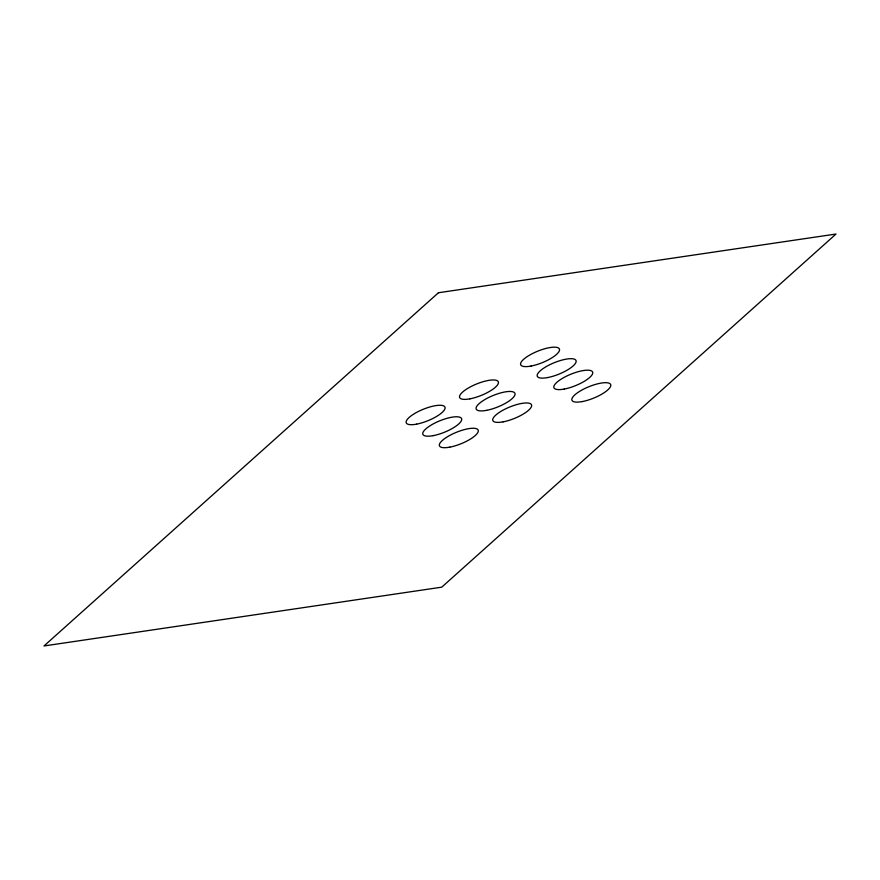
<?xml version="1.0" encoding="UTF-8"?>
<svg xmlns="http://www.w3.org/2000/svg" width="880" height="880" viewBox="0 0 880 880"><rect width="100%" height="100%" fill="white"/><g stroke="black" fill="none" stroke-linecap="round" stroke-linejoin="round"><path stroke-width="1.32" d="M438.438 292.743L44 645.964L441.749 587.169L836 234.036L438.438 292.743M582.307 401.566A20.9 6.182 -22.1 0 0 610.786 385A20.9 6.182 -22.1 0 0 580.822 390.643A20.9 6.182 -22.1 0 0 582.307 401.566M547.657 377.564A20.9 6.182 -22.1 0 0 576.136 360.987A20.9 6.182 -22.1 0 0 546.172 366.641A20.9 6.182 -22.1 0 0 547.657 377.564M531.058 366.058A20.9 6.182 -22.1 0 0 559.537 349.492A20.9 6.182 -22.1 0 0 529.573 355.135A20.9 6.182 -22.1 0 0 531.058 366.058M564.256 389.059A20.9 6.182 -22.1 0 0 592.746 372.493A20.9 6.182 -22.1 0 0 562.782 378.147A20.9 6.182 -22.1 0 0 564.256 389.059M416.614 424.149A20.9 6.182 -22.1 0 0 445.093 407.572A20.9 6.182 -22.1 0 0 415.129 413.226A20.9 6.182 -22.1 0 0 416.614 424.149M433.213 435.644A20.9 6.182 -22.1 0 0 461.692 419.078A20.9 6.182 -22.1 0 0 431.728 424.732A20.9 6.182 -22.1 0 0 433.213 435.644M449.812 447.15A20.9 6.182 -22.1 0 0 478.302 430.584A20.9 6.182 -22.1 0 0 448.338 436.227A20.9 6.182 -22.1 0 0 449.812 447.15M503.173 421.839A20.9 6.182 -22.1 0 0 531.652 405.273A20.9 6.182 -22.1 0 0 501.688 410.927A20.9 6.182 -22.1 0 0 503.173 421.839M486.574 410.344A20.9 6.182 -22.1 0 0 515.053 393.767A20.9 6.182 -22.1 0 0 485.089 399.421A20.9 6.182 -22.1 0 0 486.574 410.344M469.964 398.838A20.9 6.182 -22.1 0 0 498.454 382.272A20.9 6.182 -22.1 0 0 468.49 387.926A20.9 6.182 -22.1 0 0 469.964 398.838"/></g></svg>
